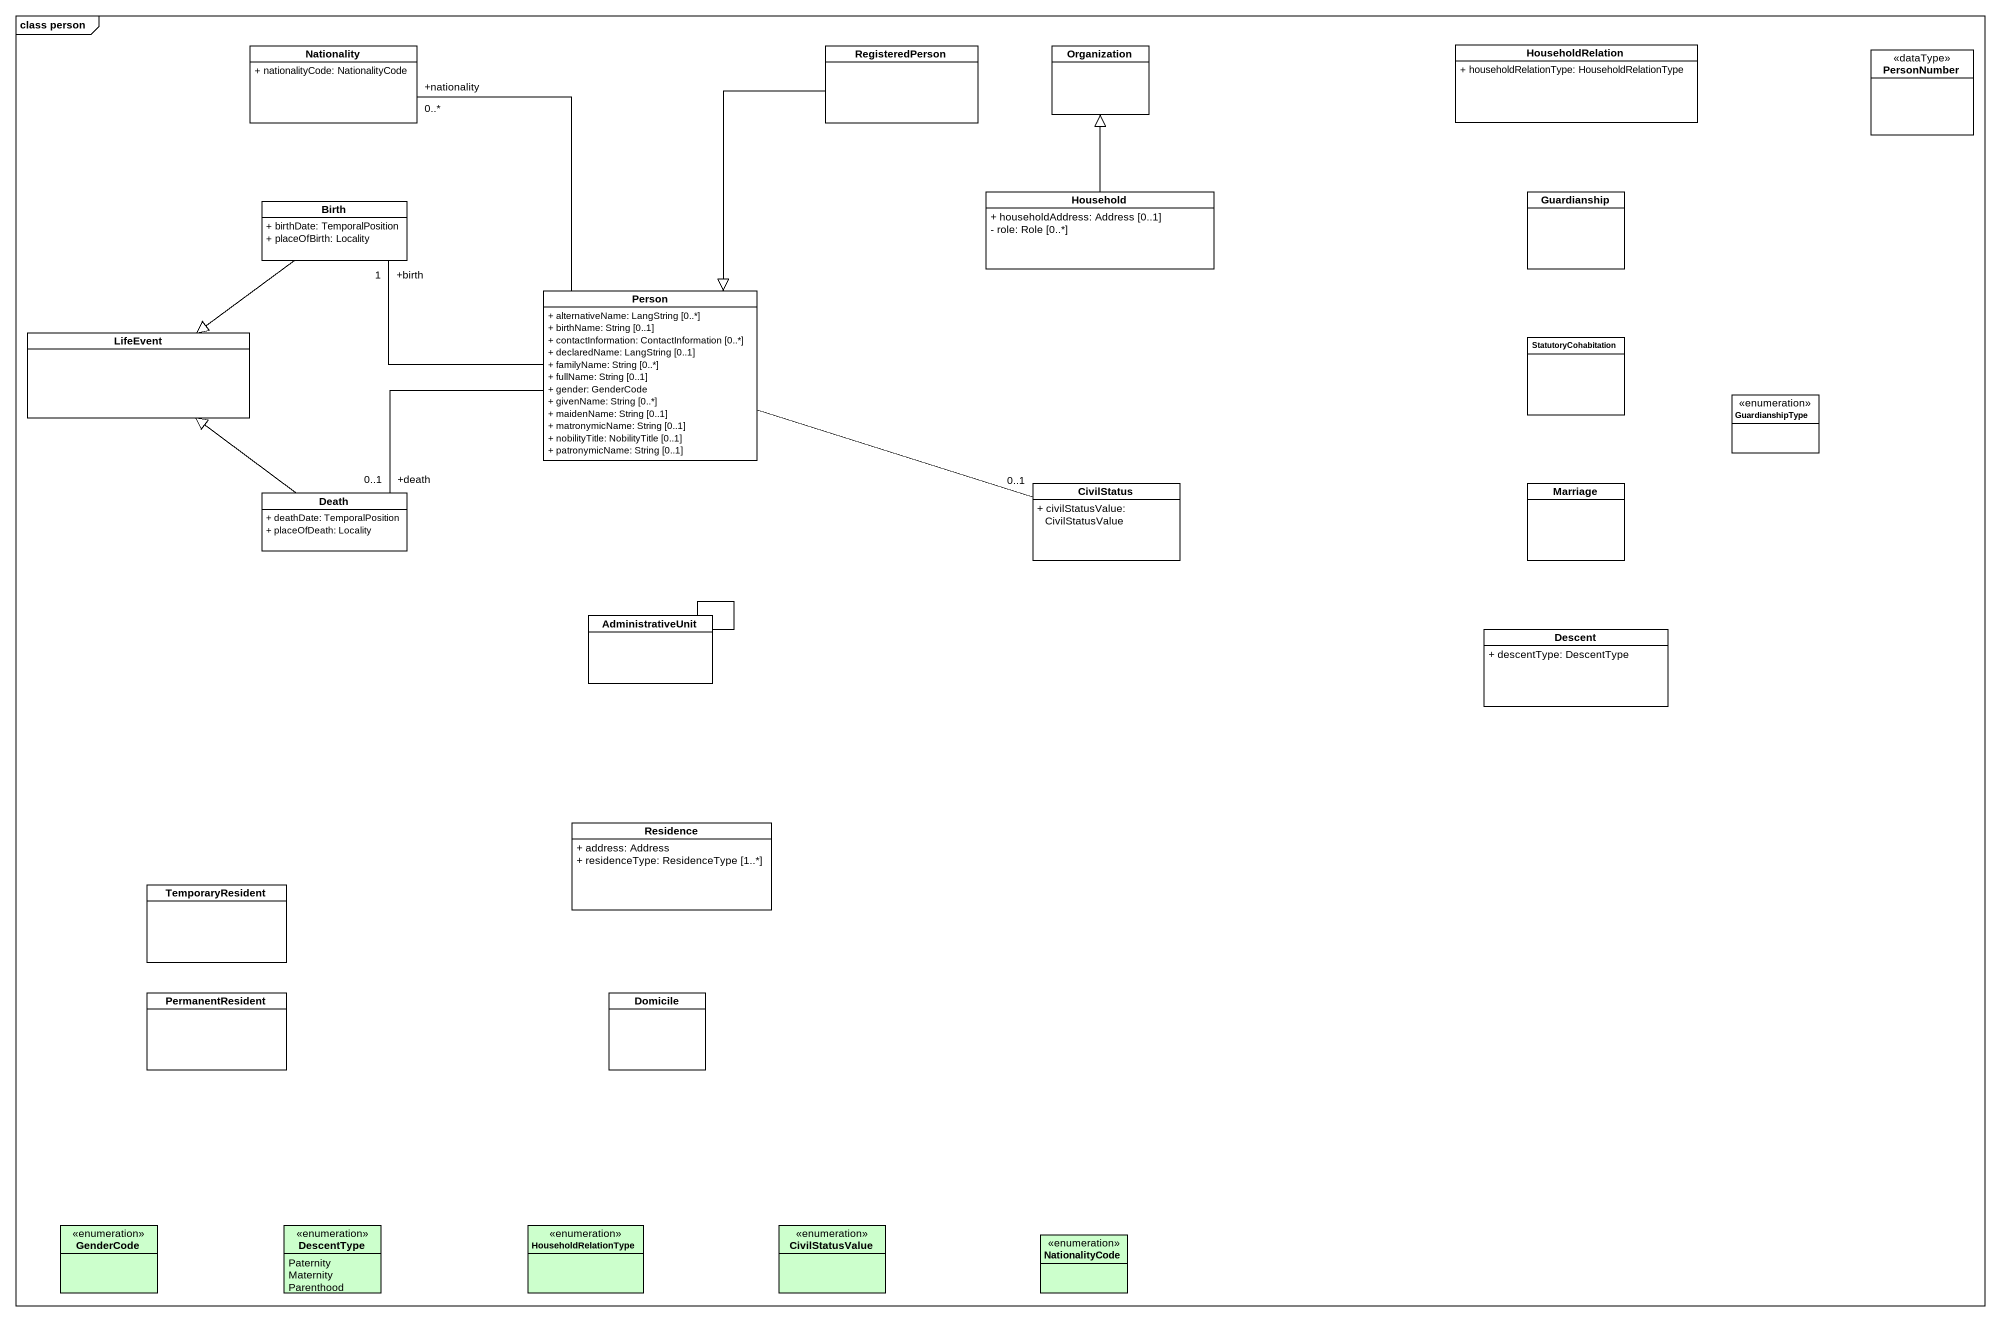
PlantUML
@startuml
mainframe class person
hide circle
hide empty members
skinparam classAttributeIconSize 0
class Nationality {
  + nationalityCode: NationalityCode
}
class RegisteredPerson
class Organization
class HouseholdRelation {
  + householdRelationType: HouseholdRelationType
}
class PersonNumber <<dataType>>
class Birth {
  + birthDate: TemporalPosition
  + placeOfBirth: Locality
}
class Household {
  + householdAddress: Address [0..1]
  - role: Role [0..*]
}
class Guardianship
class "Person" as Person_ {
  + alternativeName: LangString [0..*]
  + birthName: String [0..1]
  + contactInformation: ContactInformation [0..*]
  + declaredName: LangString [0..1]
  + familyName: String [0..*]
  + fullName: String [0..1]
  + gender: GenderCode
  + givenName: String [0..*]
  + maidenName: String [0..1]
  + matronymicName: String [0..1]
  + nobilityTitle: NobilityTitle [0..1]
  + patronymicName: String [0..1]
}
class LifeEvent
class StatutoryCohabitation
enum GuardianshipType
class Death {
  + deathDate: TemporalPosition
  + placeOfDeath: Locality
}
class CivilStatus {
  + civilStatusValue: CivilStatusValue
}
class Marriage
class AdministrativeUnit
class Descent {
  + descentType: DescentType
}
class Residence {
  + address: Address
  + residenceType: ResidenceType [1..*]
}
class TemporaryResident
class PermanentResident
class Domicile
enum GenderCode #CCFFCC
enum DescentType #CCFFCC {
  Paternity
  Maternity
  Parenthood
}
enum HouseholdRelationType #CCFFCC
enum CivilStatusValue #CCFFCC
enum NationalityCode #CCFFCC
RegisteredPerson --|> Person_
Birth --|> LifeEvent
Household -up-|> Organization
Person_ -up- "+nationality\n0..*" Nationality
Person_ -left- "+birth\n1" Birth
Person_ -left- "+death\n0..1" Death
Person_ -right- "0..1" CivilStatus
Death -up-|> LifeEvent
AdministrativeUnit -- AdministrativeUnit
@enduml
